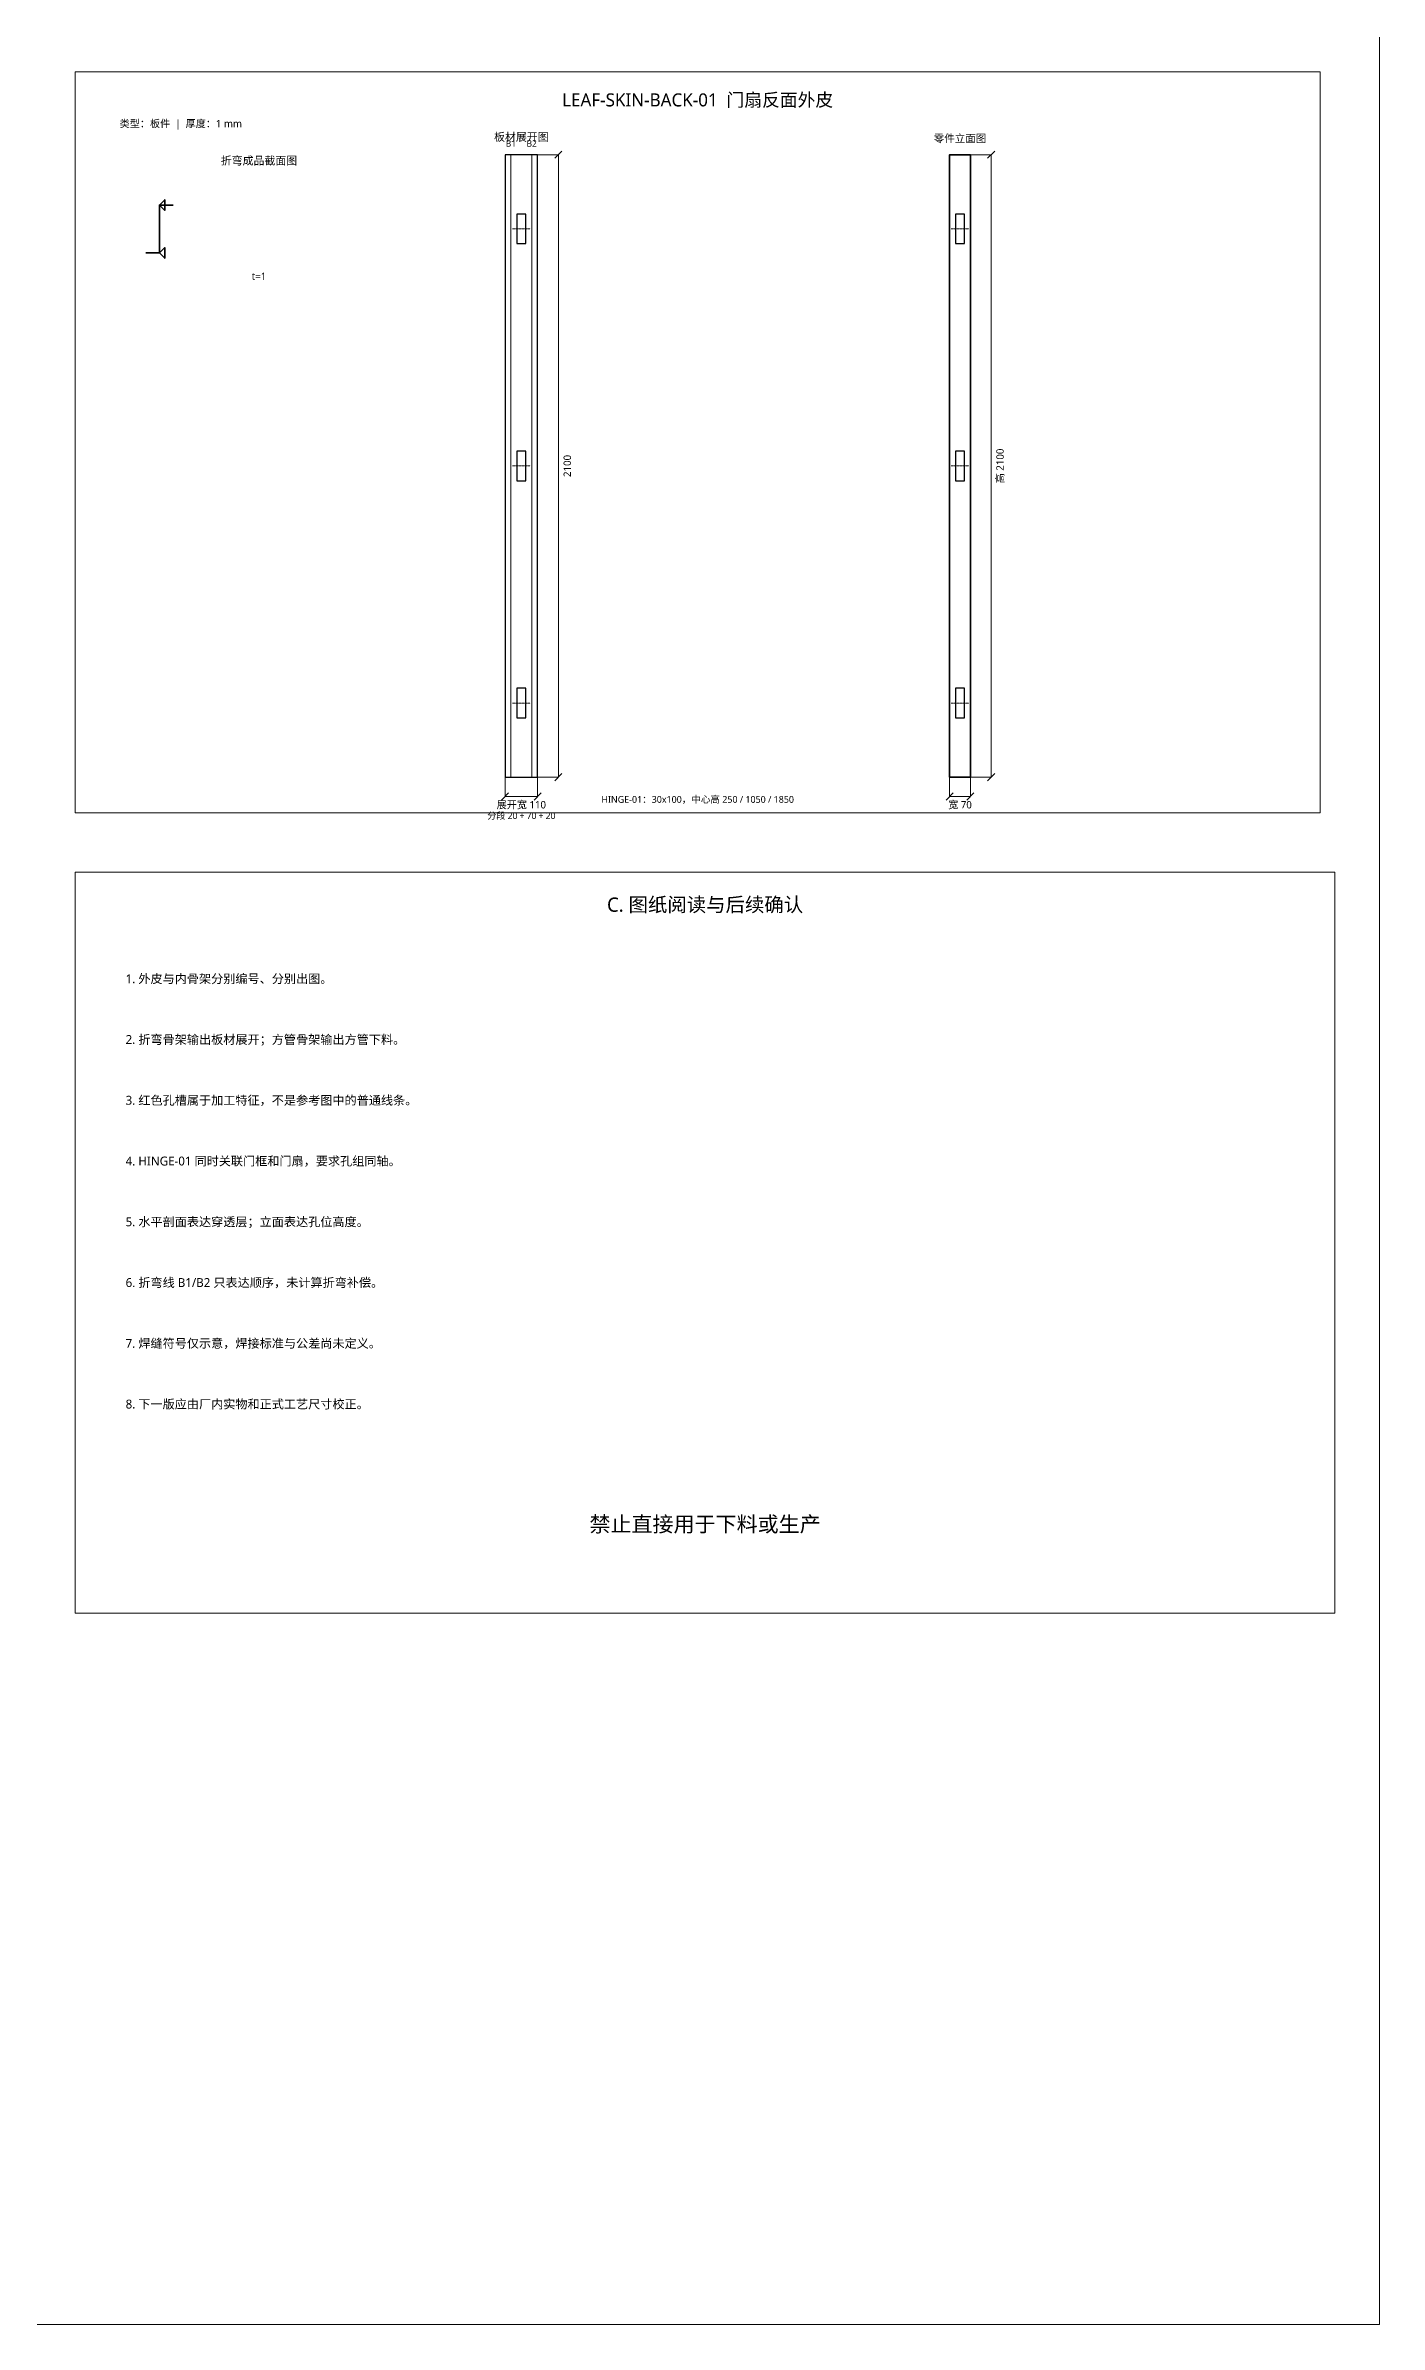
# Model space of a CAD drawing. Header units: millimetres. Extents: x -200 to 8800, y 0 to 16200.
# Drawn here: x 4300 to 8800, y 0 to 7688 of the extents above; entities that cross this region are included whole.
import ezdxf
from ezdxf.enums import TextEntityAlignment as Align

# ---------------------------------------------------------------- set-up
doc = ezdxf.new("R2010")
doc.units = ezdxf.units.MM
doc.linetypes.add('CENTER', pattern=[5.08, 3.175, -0.635, 0.635, -0.635])
doc.linetypes.add('DASHED', pattern=[1.524, 1.27, -0.254])
for name, color, linetype, lineweight in [('BEND', 6, 'DASHED', 18), ('CENTER', 4, 'CENTER', 13), ('CUT', 1, 'Continuous', 30), ('DIM', 250, 'Continuous', 13), ('REF-WALL', 8, 'Continuous', 18), ('SKIN', 5, 'Continuous', 35), ('TEXT', 250, 'Continuous', 18), ('WELD', 30, 'Continuous', 35)]:
    doc.layers.add(name, color=color, linetype=linetype, lineweight=lineweight)
doc.styles.add('CN', font='msyh.ttc')

msp = doc.modelspace()

# ---------------------------------------------------------------- linework, layer by layer
at = {"layer": 'BEND'}
for p, q in [((5870, 5220), (5870, 7320)), ((5940, 5220), (5940, 7320))]:
    msp.add_line(p, q, dxfattribs=at)
at = {"layer": 'CENTER'}
for p, q in [((5875, 7070), (5935, 7070)), ((7355, 7070), (7415, 7070)), ((5875, 6270), (5935, 6270)), ((7355, 6270), (7415, 6270)), ((5875, 5470), (5935, 5470)), ((7355, 5470), (7415, 5470))]:
    msp.add_line(p, q, dxfattribs=at)
at = {"layer": 'CUT'}
for points in [[(5850, 5220), (5960, 5220), (5960, 7320), (5850, 7320)], [(5890, 7020), (5920, 7020), (5920, 7120), (5890, 7120)], [(7370, 7020), (7400, 7020), (7400, 7120), (7370, 7120)], [(5890, 6220), (5920, 6220), (5920, 6320), (5890, 6320)], [(7370, 6220), (7400, 6220), (7400, 6320), (7370, 6320)], [(5890, 5420), (5920, 5420), (5920, 5520), (5890, 5520)], [(7370, 5420), (7400, 5420), (7400, 5520), (7370, 5520)]]:
    msp.add_lwpolyline(points, close=True, dxfattribs=at)
at = {"layer": 'DIM'}
for p, q in [((5960, 7320), (6030, 7320)), ((6018, 7308), (6042, 7332)), ((6030, 5220), (6030, 7320)), ((7420, 7320), (7490, 7320)), ((7478, 7308), (7502, 7332)), ((7490, 5220), (7490, 7320)), ((6018, 5208), (6042, 5232)), ((7478, 5208), (7502, 5232)), ((5838, 5143), (5862, 5167)), ((5850, 5220), (5850, 5155)), ((5850, 5155), (5960, 5155)), ((5948, 5143), (5972, 5167)), ((5960, 5220), (5960, 5155)), ((5960, 5220), (6030, 5220)), ((7338, 5143), (7362, 5167)), ((7350, 5220), (7350, 5155)), ((7350, 5155), (7420, 5155)), ((7408, 5143), (7432, 5167)), ((7420, 5220), (7420, 5155)), ((7420, 5220), (7490, 5220))]:
    msp.add_line(p, q, dxfattribs=at)
at = {"layer": 'REF-WALL'}
for points in [[(-200, 0), (8800, 0), (8800, 16200), (-200, 16200)], [(4400, 5100), (8600, 5100), (8600, 7600), (4400, 7600)], [(4400, 2400), (8650, 2400), (8650, 4900), (4400, 4900)]]:
    msp.add_lwpolyline(points, close=True, dxfattribs=at)
at = {"layer": 'SKIN'}
msp.add_lwpolyline([(7350, 5220), (7420, 5220), (7420, 7320), (7350, 7320)], close=True, dxfattribs=at)
msp.add_lwpolyline([(4730, 7150), (4684, 7150), (4684, 6989), (4638, 6989)], dxfattribs=at)
at = {"layer": 'WELD'}
for points in [[(4684, 7150), (4702, 7168), (4702, 7132)], [(4684, 6989), (4702, 7007), (4702, 6971)]]:
    msp.add_lwpolyline(points, close=True, dxfattribs=at)

# ---------------------------------------------------------------- texts
at = {"layer": 'BEND', "style": 'CN'}
for s, p in [('B1', (5870, 7358)), ('B2', (5940, 7358))]:
    msp.add_text(s, height=22, dxfattribs=at).set_placement(p, align=Align.MIDDLE_CENTER)
at = {"layer": 'CUT', "style": 'CN'}
for s, height, p in [('HINGE-01：30x100，中心高 250 / 1050 / 1850', 23, (6500, 5145)), ('禁止直接用于下料或生产', 52, (6525, 2700))]:
    msp.add_text(s, height=height, dxfattribs=at).set_placement(p, align=Align.MIDDLE_CENTER)
at = {"layer": 'DIM', "style": 'CN'}
for s, p in [('2100', (6060, 6270)), ('高 2100', (7520, 6270))]:
    msp.add_text(s, height=25, rotation=90, dxfattribs=at).set_placement(p, align=Align.MIDDLE_CENTER)
for s, p in [('展开宽 110', (5905, 5127)), ('宽 70', (7385, 5127))]:
    msp.add_text(s, height=25, dxfattribs=at).set_placement(p, align=Align.MIDDLE_CENTER)
at = {"layer": 'TEXT', "style": 'CN'}
for s, height, p in [('LEAF-SKIN-BACK-01  门扇反面外皮', 44, (6500, 7505)), ('板材展开图', 27, (5905, 7380)), ('零件立面图', 26, (7385, 7375)), ('折弯成品截面图', 27, (5020, 7300)), ('t=1', 25, (5020, 6910)), ('分段 20 + 70 + 20', 22, (5905, 5090)), ('C. 图纸阅读与后续确认', 48, (6525, 4790))]:
    msp.add_text(s, height=height, dxfattribs=at).set_placement(p, align=Align.MIDDLE_CENTER)
for s, height, p in [('类型：板件  |  厚度：1 mm', 25, (4550, 7425)), ('1. 外皮与内骨架分别编号、分别出图。', 30, (4570, 4540)), ('2. 折弯骨架输出板材展开；方管骨架输出方管下料。', 30, (4570, 4335)), ('3. 红色孔槽属于加工特征，不是参考图中的普通线条。', 30, (4570, 4130)), ('4. HINGE-01 同时关联门框和门扇，要求孔组同轴。', 30, (4570, 3925)), ('5. 水平剖面表达穿透层；立面表达孔位高度。', 30, (4570, 3720)), ('6. 折弯线 B1/B2 只表达顺序，未计算折弯补偿。', 30, (4570, 3515)), ('7. 焊缝符号仅示意，焊接标准与公差尚未定义。', 30, (4570, 3310)), ('8. 下一版应由厂内实物和正式工艺尺寸校正。', 30, (4570, 3105))]:
    msp.add_text(s, height=height, dxfattribs=at).set_placement(p, align=Align.MIDDLE_LEFT)

doc.saveas('drawing.dxf')
